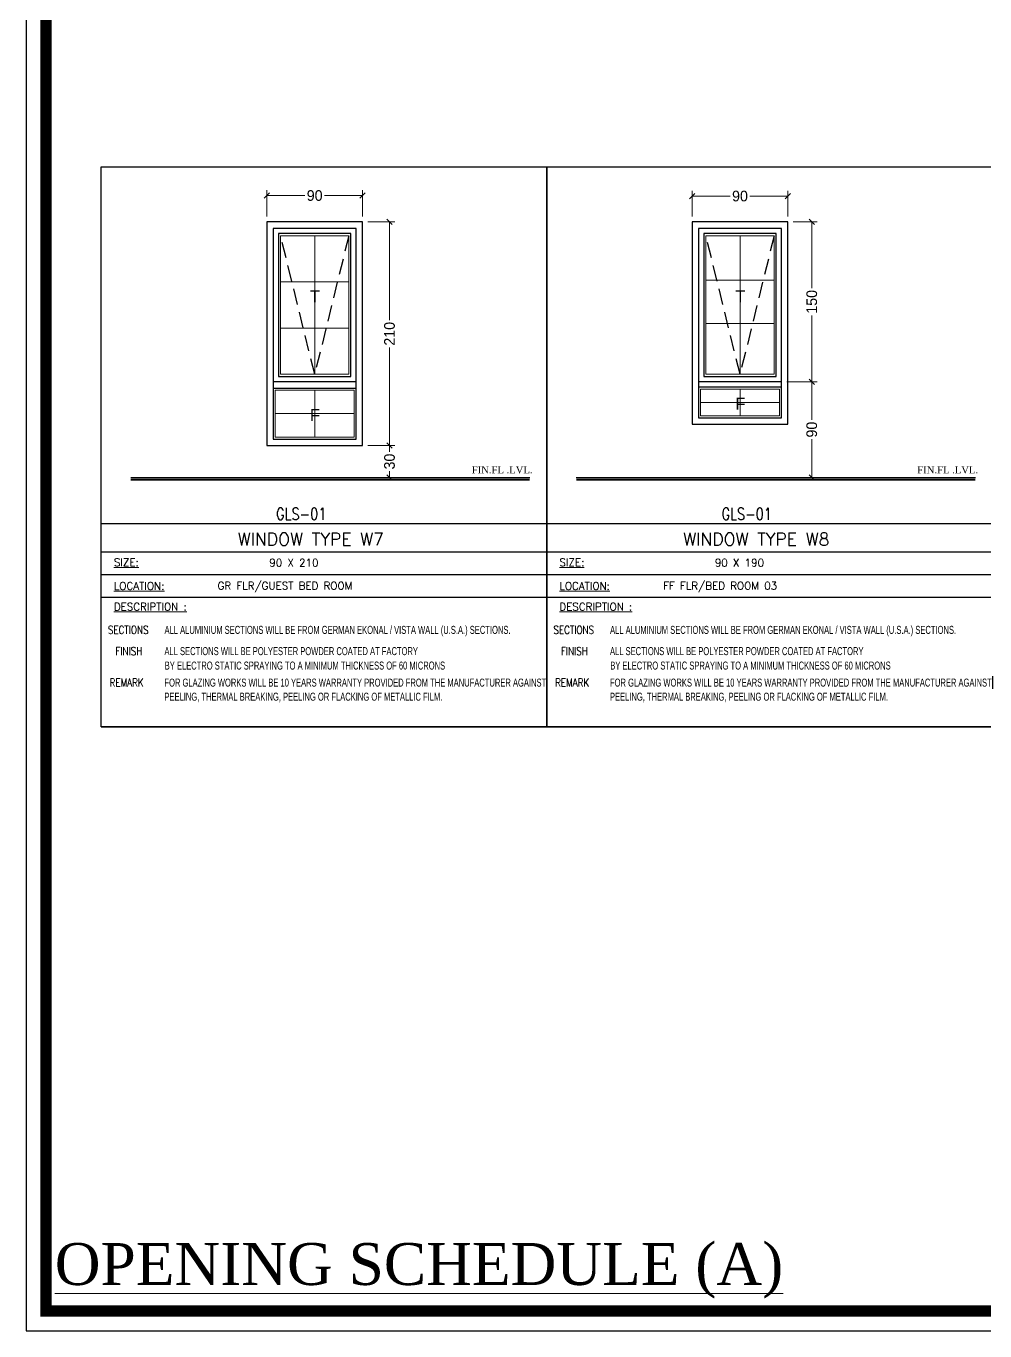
# Model space of a CAD drawing. Header units: centimetres. Extents: x 7997 to 116674, y 1017 to 13844.
# Drawn here: x 85632 to 86532, y 8333 to 9558 of the extents above; entities that cross this region are included whole.
import ezdxf
from ezdxf.enums import TextEntityAlignment as Align

# ---------------------------------------------------------------- set-up
doc = ezdxf.new("R2010")
doc.units = ezdxf.units.CM
doc.header["$LTSCALE"] = 200
doc.header["$PDMODE"] = 2
doc.linetypes.add('A-106-Typical Floor Plan$0$HIDDEN', pattern=[0.375, 0.25, -0.125])
for name, color, linetype in [('ARTIT2', 4, 'Continuous'), ('DIM', 11, 'Continuous'), ('S1 WINDOW', 7, 'Continuous'), ('STEP', 7, 'Continuous'), ('WIN', 6, 'Continuous')]:
    doc.layers.add(name, color=color, linetype=linetype)
for name, color, linetype, lineweight in [('D-DIM', 1, 'Continuous', 18), ('HA', 251, 'Continuous', 0), ('HAT', 8, 'Continuous', 9), ('INTERIOR DIM', 3, 'Continuous', 15), ('TEXT', 6, 'Continuous', 18), ('WALL', 3, 'Continuous', 25), ('WINDOWS', 25, 'Continuous', 13)]:
    doc.layers.add(name, color=color, linetype=linetype, lineweight=lineweight)
doc.styles.add('ROMANC', font='romanc')
doc.styles.add('RS7', font='arial.ttf', dxfattribs={"width": 0.7})
doc.styles.get("Standard").update_dxf_attribs({"font": 'arial.ttf'})
doc.styles.add('STYLE1', font='times.ttf')
doc.styles.add('T1', font='times.ttf')
doc.styles.add('T2', font='')
doc.styles.add('TITL3', font='romanc.shx', dxfattribs={"width": 0.9})
doc.styles.get('T2').set_extended_font_data('Elisia')
doc.dimstyles.new('NORMAL-1', dxfattribs={"dimtxt": 10, "dimasz": 5, "dimexe": 5, "dimexo": 5, "dimgap": 1, "dimtad": 0, "dimdec": 0, "dimdsep": 46, "dimtxsty": 'T2', "dimblk1": 'OBLIQUE', "dimblk2": 'OBLIQUE', "dimsah": 1, "dimcen": 0.09, "dimclrd": 4, "dimclre": 4, "dimclrt": 6, "dimadec": 0, "dimazin": 0, "dimtfac": 1, "dimtdec": 0, "dimtofl": 0, "dimtmove": 1, "dimatfit": 3, "dimldrblk": 'OPEN30', "dimfxl": 0, "dimtolj": 1, "dimtzin": 0, "dimlwd": 5, "dimlwe": 5, "dimarcsym": 0})

# ---------------------------------------------------------------- blocks, each defined once
blk = doc.blocks.new('_OBLIQUE')
at = {"color": 0, "linetype": 'ByBlock'}
blk.add_line((-0.5, -0.5), (0.5, 0.5), dxfattribs=at)
blk = doc.blocks.new('*D732')
at = {"layer": 'D-DIM', "color": 4, "lineweight": 5, "transparency": 16777216}
for p, q in [((85952.5, 9164), (85977.8, 9164)), ((85972.8, 9164), (85972.8, 9158.1)), ((85952.5, 9134), (85977.8, 9134)), ((85972.8, 9134), (85972.8, 9139.9))]:
    blk.add_line(p, q, dxfattribs=at)
at = {"layer": 'Defpoints', "color": 0, "transparency": 16777216}
for p in [(85947.5, 9164), (85947.5, 9134), (85972.8, 9134)]:
    blk.add_point(p, dxfattribs=at)
at = {"layer": 'D-DIM', "color": 4, "lineweight": 5, "transparency": 16777216, "xscale": 5, "yscale": 5, "zscale": 5}
for p, rotation in [((85972.8, 9164), 90), ((85972.8, 9134), 270)]:
    blk.add_blockref('_OBLIQUE', p, dxfattribs=dict(at, rotation=rotation))
at = {"layer": 'D-DIM', "color": 6, "transparency": 16777216, "insert": (85972.8, 9149), "char_height": 10, "attachment_point": 5, "rotation": 90, "style": 'T2'}
blk.add_mtext('\\A1;30', dxfattribs=at)
blk = doc.blocks.new('_Open30')
at = {"color": 0, "linetype": 'ByBlock', "lineweight": -2}
for p, q in [((-1, 0.27), (0, 0)), ((0, 0), (-1, -0.27)), ((0, 0), (-1, 0))]:
    blk.add_line(p, q, dxfattribs=at)
blk = doc.blocks.new('*D775')
at = {"layer": 'Defpoints', "color": 0, "ltscale": 150, "transparency": 16777216}
for p in [(85947.5, 9374), (85972.8, 9374), (85947.5, 9164)]:
    blk.add_point(p, dxfattribs=at)
at = {"layer": 'DIM', "color": 4, "lineweight": 5, "ltscale": 150, "transparency": 16777216}
for p, q in [((85952.5, 9374), (85977.8, 9374)), ((85972.8, 9374), (85972.8, 9281.9)), ((85972.8, 9164), (85972.8, 9256.1)), ((85952.5, 9164), (85977.8, 9164))]:
    blk.add_line(p, q, dxfattribs=at)
at = {"layer": 'DIM', "color": 4, "lineweight": 5, "ltscale": 150, "transparency": 16777216, "xscale": 5, "yscale": 5, "zscale": 5}
for p, rotation in [((85972.8, 9374), 90), ((85972.8, 9164), 270)]:
    blk.add_blockref('_OBLIQUE', p, dxfattribs=dict(at, rotation=rotation))
at = {"layer": 'DIM', "color": 6, "ltscale": 150, "transparency": 16777216, "insert": (85972.8, 9269), "char_height": 10, "attachment_point": 5, "rotation": 90, "style": 'T2'}
blk.add_mtext('\\A1;210', dxfattribs=at)
blk = doc.blocks.new('*D776')
at = {"layer": 'Defpoints', "color": 0, "ltscale": 150, "transparency": 16777216}
for p in [(85857.5, 9398.8), (85857.5, 9374), (85947.5, 9374)]:
    blk.add_point(p, dxfattribs=at)
at = {"layer": 'DIM', "color": 4, "lineweight": 5, "ltscale": 150, "transparency": 16777216}
for p, q in [((85857.5, 9379), (85857.5, 9403.8)), ((85947.5, 9379), (85947.5, 9403.8)), ((85857.5, 9398.8), (85893.4, 9398.8)), ((85947.5, 9398.8), (85911.6, 9398.8))]:
    blk.add_line(p, q, dxfattribs=at)
at = {"layer": 'DIM', "color": 4, "lineweight": 5, "ltscale": 150, "transparency": 16777216, "xscale": 5, "yscale": 5, "zscale": 5, "rotation": 180}
blk.add_blockref('_OBLIQUE', (85857.5, 9398.8), dxfattribs=at)
at = {"layer": 'DIM', "color": 4, "lineweight": 5, "ltscale": 150, "transparency": 16777216, "xscale": 5, "yscale": 5, "zscale": 5}
blk.add_blockref('_OBLIQUE', (85947.5, 9398.8), dxfattribs=at)
at = {"layer": 'DIM', "color": 6, "ltscale": 150, "transparency": 16777216, "insert": (85902.5, 9398.8), "char_height": 10, "attachment_point": 5, "style": 'T2'}
blk.add_mtext('\\A1;90', dxfattribs=at)
blk = doc.blocks.new('*D777')
at = {"layer": 'Defpoints', "color": 0, "ltscale": 150, "transparency": 16777216}
for p in [(86346.8, 9374), (86369.2, 9374), (86340.8, 9224)]:
    blk.add_point(p, dxfattribs=at)
at = {"layer": 'DIM', "color": 4, "lineweight": 5, "ltscale": 150, "transparency": 16777216}
for p, q in [((86351.8, 9374), (86374.2, 9374)), ((86369.2, 9374), (86369.2, 9311.9)), ((86369.2, 9224), (86369.2, 9286.1)), ((86345.8, 9224), (86374.2, 9224))]:
    blk.add_line(p, q, dxfattribs=at)
at = {"layer": 'DIM', "color": 4, "lineweight": 5, "ltscale": 150, "transparency": 16777216, "xscale": 5, "yscale": 5, "zscale": 5}
for p, rotation in [((86369.2, 9374), 90), ((86369.2, 9224), 270)]:
    blk.add_blockref('_OBLIQUE', p, dxfattribs=dict(at, rotation=rotation))
at = {"layer": 'DIM', "color": 6, "ltscale": 150, "transparency": 16777216, "insert": (86369.2, 9299), "char_height": 10, "attachment_point": 5, "rotation": 90, "style": 'T2'}
blk.add_mtext('\\A1;150', dxfattribs=at)
blk = doc.blocks.new('*D778')
at = {"layer": 'Defpoints', "color": 0, "ltscale": 150, "transparency": 16777216}
for p in [(86340.8, 9224), (86346.8, 9134), (86369.2, 9134)]:
    blk.add_point(p, dxfattribs=at)
at = {"layer": 'DIM', "color": 4, "lineweight": 5, "ltscale": 150, "transparency": 16777216}
for p, q in [((86345.8, 9224), (86374.2, 9224)), ((86369.2, 9224), (86369.2, 9188.1)), ((86369.2, 9134), (86369.2, 9169.9)), ((86351.8, 9134), (86374.2, 9134))]:
    blk.add_line(p, q, dxfattribs=at)
at = {"layer": 'DIM', "color": 4, "lineweight": 5, "ltscale": 150, "transparency": 16777216, "xscale": 5, "yscale": 5, "zscale": 5}
for p, rotation in [((86369.2, 9224), 90), ((86369.2, 9134), 270)]:
    blk.add_blockref('_OBLIQUE', p, dxfattribs=dict(at, rotation=rotation))
at = {"layer": 'DIM', "color": 6, "ltscale": 150, "transparency": 16777216, "insert": (86369.2, 9179), "char_height": 10, "attachment_point": 5, "rotation": 90, "style": 'T2'}
blk.add_mtext('\\A1;90', dxfattribs=at)
blk = doc.blocks.new('*D779')
at = {"layer": 'Defpoints', "color": 0, "ltscale": 150, "transparency": 16777216}
for p in [(86256.8, 9398.3), (86256.8, 9374), (86346.8, 9374)]:
    blk.add_point(p, dxfattribs=at)
at = {"layer": 'DIM', "color": 4, "lineweight": 5, "ltscale": 150, "transparency": 16777216}
for p, q in [((86256.8, 9379), (86256.8, 9403.3)), ((86346.8, 9379), (86346.8, 9403.3)), ((86256.8, 9398.3), (86292.7, 9398.3)), ((86346.8, 9398.3), (86310.9, 9398.3))]:
    blk.add_line(p, q, dxfattribs=at)
at = {"layer": 'DIM', "color": 4, "lineweight": 5, "ltscale": 150, "transparency": 16777216, "xscale": 5, "yscale": 5, "zscale": 5, "rotation": 180}
blk.add_blockref('_OBLIQUE', (86256.8, 9398.3), dxfattribs=at)
at = {"layer": 'DIM', "color": 4, "lineweight": 5, "ltscale": 150, "transparency": 16777216, "xscale": 5, "yscale": 5, "zscale": 5}
blk.add_blockref('_OBLIQUE', (86346.8, 9398.3), dxfattribs=at)
at = {"layer": 'DIM', "color": 6, "ltscale": 150, "transparency": 16777216, "insert": (86301.8, 9398.3), "char_height": 10, "attachment_point": 5, "style": 'T2'}
blk.add_mtext('\\A1;90', dxfattribs=at)
blk = doc.blocks.new('08-TITLE SHEET-selattin', base_point=(45714.8, -203081.4))
at = {"color": 0}
blk.add_lwpolyline([(51244.8, -203081.4), (45714.8, -203081.4), (45714.8, -206921.4), (51244.8, -206921.4)], close=True, dxfattribs=at)
at = {"color": 0, "linetype": 'ByBlock', "const_width": 17}
blk.add_lwpolyline([(45744.3, -206891.9), (51215.3, -206891.9), (51215.3, -203110.8), (45744.3, -203110.8)], close=True, dxfattribs=at)
at = {"layer": 'HA', "ltscale": 1.2}
blk.add_lwpolyline([(45714.8, -203081.4), (51244.8, -203081.4), (51244.8, -206921.4), (45714.8, -206921.4)], close=True, dxfattribs=at)

msp = doc.modelspace()

# ---------------------------------------------------------------- linework, layer by layer
at = {"linetype": 'Continuous'}
msp.add_lwpolyline([(85631.6082, 8332.5623), (89144.7737, 8332.5623), (89144.7737, 10772.0841), (85631.6082, 10772.0841)], close=True, dxfattribs=at)
at = {"layer": 'DIM'}
for points in [[(85702.1864, 9425.7264), (86120.463, 9425.7264), (86120.463, 8899.9998), (85702.1864, 8899.9998)], [(86120.463, 9425.7264), (86538.7397, 9425.7264), (86538.7397, 8899.9998), (86120.463, 8899.9998)]]:
    msp.add_lwpolyline(points, close=True, dxfattribs=at)
at = {"layer": 'HAT', "ltscale": 150}
for p, q in [((85902.5199, 9361.0343), (85902.5199, 9231.0343)), ((86301.8356, 9361.0343), (86301.8356, 9231.0343)), ((85870.5199, 9317.7009), (85934.5199, 9317.7009)), ((86269.8356, 9319.3676), (86333.8356, 9319.3676)), ((86269.8356, 9278.7009), (86333.8356, 9278.7009)), ((85870.5199, 9274.3676), (85934.5199, 9274.3676)), ((85902.5199, 9216.0343), (85902.5199, 9172.0343)), ((86301.8356, 9217.0343), (86301.8356, 9192.0343)), ((86264.8356, 9204.5343), (86338.8356, 9204.5343)), ((85865.5199, 9194.0343), (85939.5199, 9194.0343))]:
    msp.add_line(p, q, dxfattribs=at)
for points in [[(85934.5199, 9361.0343), (85870.5199, 9361.0343), (85870.5199, 9231.0343), (85934.5199, 9231.0343)], [(86333.8356, 9361.0343), (86269.8356, 9361.0343), (86269.8356, 9231.0343), (86333.8356, 9231.0343)], [(85939.5199, 9216.0343), (85865.5199, 9216.0343), (85865.5199, 9172.0343), (85939.5199, 9172.0343)], [(86338.8356, 9217.0343), (86264.8356, 9217.0343), (86264.8356, 9192.0343), (86338.8356, 9192.0343)]]:
    msp.add_lwpolyline(points, close=True, dxfattribs=at)
at = {"layer": 'S1 WINDOW'}
for points in [[(85729.7703, 9134.0343), (86104.4709, 9134.0343)], [(86148.0469, 9134.0343), (86522.7476, 9134.0343)]]:
    msp.add_lwpolyline(points, dxfattribs=at)
at = {"layer": 'STEP', "const_width": 2}
for points in [[(85729.7703, 9132.0343), (86104.4709, 9132.0343)], [(86148.0469, 9132.0343), (86522.7476, 9132.0343)]]:
    msp.add_lwpolyline(points, dxfattribs=at)
at = {"layer": 'WALL', "ltscale": 150}
for points in [[(85947.5199, 9374.0343), (85857.5199, 9374.0343), (85857.5199, 9164.0343), (85947.5199, 9164.0343)], [(86346.8356, 9374.0343), (86256.8356, 9374.0343), (86256.8356, 9184.0343), (86346.8356, 9184.0343)]]:
    msp.add_lwpolyline(points, close=True, dxfattribs=at)
at = {"layer": 'WALL', "color": 8, "linetype": 'A-106-Typical Floor Plan$0$HIDDEN', "ltscale": 0.3}
for points in [[(85934.5199, 9361.0343), (85902.5199, 9231.0343), (85870.5199, 9361.0343)], [(86333.8356, 9361.0343), (86301.8356, 9231.0343), (86269.8356, 9361.0343)]]:
    msp.add_lwpolyline(points, dxfattribs=at)
at = {"layer": 'WIN'}
for p, q in [((85702.1864, 9090.7171), (86120.463, 9090.7171)), ((86120.463, 9090.7171), (86538.7397, 9090.7171)), ((85702.1864, 9064.1609), (86120.463, 9064.1609)), ((86120.463, 9064.1609), (86538.7397, 9064.1609)), ((85702.1864, 9042.8817), (86120.463, 9042.8817)), ((86120.463, 9042.8817), (86538.7397, 9042.8817)), ((85702.1864, 9021.6026), (86120.463, 9021.6026)), ((86120.463, 9021.6026), (86538.7397, 9021.6026)), ((85702.1864, 8899.9998), (86120.463, 8899.9998)), ((86120.463, 8899.9998), (86538.7397, 8899.9998))]:
    msp.add_line(p, q, dxfattribs=at)
at = {"layer": 'WIN', "ltscale": 150}
for points in [[(85941.5199, 9368.0343), (85863.5199, 9368.0343), (85863.5199, 9170.0343), (85941.5199, 9170.0343)], [(85936.5199, 9363.0343), (85868.5199, 9363.0343), (85868.5199, 9229.0343), (85936.5199, 9229.0343)], [(86340.8356, 9368.0343), (86262.8356, 9368.0343), (86262.8356, 9190.0343), (86340.8356, 9190.0343)], [(86335.8356, 9363.0343), (86267.8356, 9363.0343), (86267.8356, 9229.0343), (86335.8356, 9229.0343)], [(85941.5199, 9224.0343), (85863.5199, 9224.0343), (85863.5199, 9218.0343), (85941.5199, 9218.0343)], [(86340.8356, 9224.0343), (86262.8356, 9224.0343), (86262.8356, 9219.0343), (86340.8356, 9219.0343)]]:
    msp.add_lwpolyline(points, close=True, dxfattribs=at)

# ---------------------------------------------------------------- block references
at = {"layer": 'DIM', "color": 0, "linetype": 'Continuous', "xscale": 0.6352921386949376, "yscale": 0.6352921386949376, "zscale": 0.6352921386949376}
msp.add_blockref('08-TITLE SHEET-selattin', (85631.6082, 10772.0841), dxfattribs=at)

# ---------------------------------------------------------------- texts
at = {"layer": 'ARTIT2', "style": 'TITL3', "width": 0.8}
for p in [(85866.2741, 9094.3328), (86284.5508, 9094.3328)]:
    msp.add_text('GLS-01', height=11.11111, dxfattribs=at).set_placement(p)
at = {"layer": 'INTERIOR DIM', "color": 6, "style": 'ROMANC'}
for s, p in [('WINDOW TYPE W7', (85898.8564, 9070.1321)), ('WINDOW TYPE W8', (86317.1331, 9070.1321))]:
    msp.add_text(s, height=11.821758, dxfattribs=at).set_placement(p, align=Align.CENTER)
for s, height, p in [('90 X 210', 7.09305, (85859.9215, 9050.4887)), ('90 X 190', 7.09305, (86278.1981, 9050.4887)), ('GR FLR/GUEST BED ROOM', 7.093055, (85811.4326, 9028.8405)), ('FF FLR/BED ROOM 03', 7.093055, (86229.7093, 9028.8405))]:
    msp.add_text(s, height=height, dxfattribs=at).set_placement(p)
at = {"layer": 'INTERIOR DIM', "color": 6, "style": 'RS7', "width": 0.65}
for s, height, p in [('ALL ALUMINIUM SECTIONS WILL BE FROM GERMAN EKONAL / VISTA WALL (U.S.A.) SECTIONS.', 7.518216, (85761.5703, 8987.1813)), ('ALL ALUMINIUM SECTIONS WILL BE FROM GERMAN EKONAL / VISTA WALL (U.S.A.) SECTIONS.', 7.518216, (86179.847, 8987.1813)), ('ALL SECTIONS WILL BE POLYESTER POWDER COATED AT FACTORY', 7.518216, (85761.4884, 8967.2144)), ('ALL SECTIONS WILL BE POLYESTER POWDER COATED AT FACTORY', 7.518216, (86179.765, 8967.2144)), ('BY ELECTRO STATIC SPRAYING TO A MINIMUM THICKNESS OF 60 MICRONS', 7.518216, (85761.7543, 8953.6544)), ('BY ELECTRO STATIC SPRAYING TO A MINIMUM THICKNESS OF 60 MICRONS', 7.518216, (86180.031, 8953.6544)), ('FOR GLAZING WORKS WILL BE 10 YEARS WARRANTY PROVIDED FROM THE MANUFACTURER AGAINST ', 7.518216, (85761.4884, 8937.652)), ('FOR GLAZING WORKS WILL BE 10 YEARS WARRANTY PROVIDED FROM THE MANUFACTURER AGAINST ', 7.518216, (86179.765, 8937.652)), ('PEELING, THERMAL BREAKING, PEELING OR FLACKING OF METALLIC FILM.', 7.520469, (85761.4524, 8924.4173)), ('PEELING, THERMAL BREAKING, PEELING OR FLACKING OF METALLIC FILM.', 7.520469, (86179.7291, 8924.4173))]:
    msp.add_text(s, height=height, dxfattribs=at).set_placement(p)
at = {"layer": 'TEXT'}
for s, p in [('T', (85902.7508, 9298.423)), ('T', (86302.1703, 9298.423)), ('F', (86302.1703, 9197.6837)), ('F', (85902.7508, 9187.0349))]:
    msp.add_text(s, height=11.25, dxfattribs=at).set_placement(p, align=Align.CENTER)
at = {"layer": 'TEXT', "style": 'STYLE1'}
for p in [(86078.5217, 9141.2465), (86496.7984, 9141.2465)]:
    msp.add_text('FIN.FL .LVL.', height=6.60813, dxfattribs=at).set_placement(p, align=Align.MIDDLE_CENTER)
at = {"layer": 'TEXT', "style": 'T1'}
msp.add_text('%%UOPENING SCHEDULE (A)', height=39.375, dxfattribs=at).set_placement((86000.4712, 8375.7106), align=Align.CENTER)
at = {"layer": 'WIN', "color": 3, "style": 'ROMANC', "width": 0.8}
for s, p in [('SECTIONS', (85708.3815, 8987.1813)), ('SECTIONS', (86126.6582, 8987.1813)), ('FINISH ', (85715.4327, 8967.1743)), ('FINISH ', (86133.7093, 8967.1743)), ('REMARK', (85709.9824, 8937.652)), ('REMARK', (86128.259, 8937.652))]:
    msp.add_text(s, height=7.51822, dxfattribs=at).set_placement(p)
at = {"layer": 'WINDOWS', "linetype": 'Continuous', "style": 'ROMANC'}
for s, height, p in [('%%uSIZE:', 7.09305, (85713.9883, 9050.7904)), ('%%uSIZE:', 7.09305, (86132.2649, 9050.7904)), ('%%uLOCATION:', 7.093055, (85713.9883, 9028.6157)), ('%%uLOCATION:', 7.093055, (86132.2649, 9028.6157)), ('%%uDESCRIPTION :', 7.093055, (85713.9883, 9009.1395)), ('%%uDESCRIPTION :', 7.093055, (86132.2649, 9009.1395))]:
    msp.add_text(s, height=height, dxfattribs=at).set_placement(p)

# ---------------------------------------------------------------- dimensions: what is measured, and where the dimension line sits
at = {"layer": 'D-DIM'}
dim = msp.add_linear_dim(base=(85972.7507, 9134.0343), p1=(85947.5199, 9164.0343), p2=(85947.5199, 9134.0343), angle=90, dimstyle='NORMAL-1', dxfattribs=at)
dim.commit()
dim.dimension.update_dxf_attribs({"geometry": '*D732', "text_midpoint": (85972.7507, 9149.0343)})
at = {"layer": 'DIM', "ltscale": 150}
for base, p1, p2, picture, middle in [((85857.5199, 9398.7516), (85947.5199, 9374.0343), (85857.5199, 9374.0343), '*D776', (85902.5199, 9398.7516)), ((86256.8356, 9398.3328), (86346.8356, 9374.0343), (86256.8356, 9374.0343), '*D779', (86301.8356, 9398.3328))]:
    dim = msp.add_linear_dim(base=base, p1=p1, p2=p2, dimstyle='NORMAL-1', dxfattribs=at)
    dim.commit()
    dim.dimension.update_dxf_attribs({"geometry": picture, "text_midpoint": middle})
for base, p1, p2, picture, middle in [((85972.7507, 9374.0343), (85947.5199, 9164.0343), (85947.5199, 9374.0343), '*D775', (85972.7507, 9269.0343)), ((86369.1507, 9374.0343), (86340.8356, 9224.0343), (86346.8356, 9374.0343), '*D777', (86369.1507, 9299.0343)), ((86369.1507, 9134.0343), (86340.8356, 9224.0343), (86346.8356, 9134.0343), '*D778', (86369.1507, 9179.0343))]:
    dim = msp.add_linear_dim(base=base, p1=p1, p2=p2, angle=90, dimstyle='NORMAL-1', dxfattribs=at)
    dim.commit()
    dim.dimension.update_dxf_attribs({"geometry": picture, "text_midpoint": middle})

doc.saveas('drawing.dxf')
